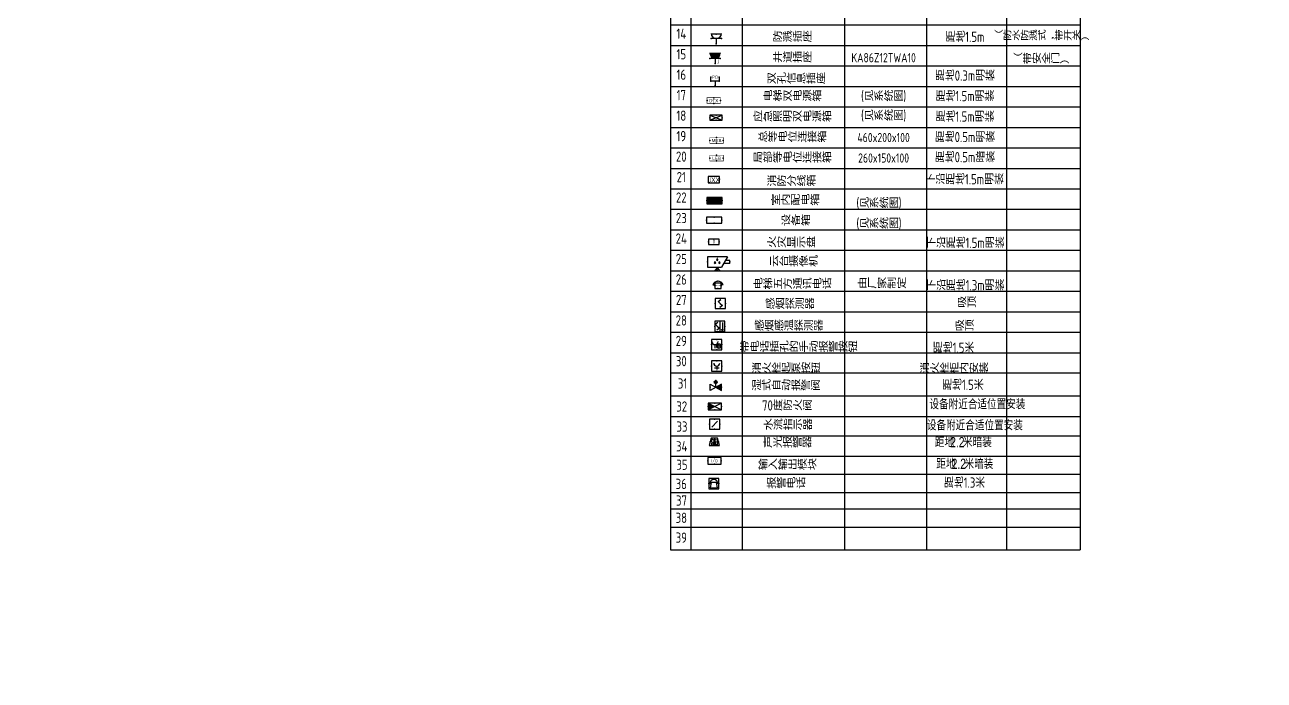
# Model space of a CAD drawing. Extents: x 2166032 to 5302137, y 581493 to 2416206.
# Drawn here: x 2921441 to 2981947, y 984321 to 1016325 of the extents above; entities that cross this region are included whole.
import ezdxf
from ezdxf.enums import TextEntityAlignment as Align

# ---------------------------------------------------------------- set-up
doc = ezdxf.new("R2010")
doc.units = 0
doc.header["$LTSCALE"] = 1000
doc.header["$MEASUREMENT"] = 0
doc.linetypes.add('CONTINOUS', pattern=[0])
for name, color, linetype in [('EQUIP-消防', 3, 'Continuous'), ('EQUIP-照明', 3, 'Continuous'), ('EQUIP-箱柜', 3, 'Continuous'), ('EQUIP-通讯', 3, 'Continuous'), ('SIG_TEXT', 7, 'Continuous'), ('TEL_TAB', 7, 'Continuous'), ('TEL_TEXT', 7, 'Continuous')]:
    doc.layers.add(name, color=color, linetype=linetype)
doc.styles.add('_TCH_LABEL', font='!tssdeng.shx', dxfattribs={"bigfont": '!tssdchn.shx'})
doc.styles.add('_TEL_DIM', font='@tssdeng.shx', dxfattribs={"width": 0.8, "height": 3.5, "bigfont": '!tssdchn.shx'})
doc.styles.add('FS', font='arr.shx', dxfattribs={"width": 0.75, "bigfont": 'fs.shx'})
doc.styles.get("Standard").update_dxf_attribs({"font": 'tssdeng.shx', "bigfont": 'tssdchn.shx'})

# ---------------------------------------------------------------- blocks, each defined once
blk = doc.blocks.new('$equip_U$00000072(C-滕兆波)')
at = {"const_width": 0.06}
blk.add_lwpolyline([(-0.82, 0.7), (0.82, 0.7), (0.82, 0), (-0.82, 0)], close=True, dxfattribs=at)
for p in [(-0.82, 0.35), (0, 0.7), (0, 0), (0.82, 0.35)]:
    blk.add_point(p)
at = {"layer": 'TEL_TEXT', "style": '_TCH_LABEL'}
blk.add_attdef('$TEXT$', text='', height=0.4, dxfattribs=at).set_placement((0, 0.34), align=Align.MIDDLE_CENTER)
at = {"layer": 'TEL_TEXT', "style": '_TEL_DIM', "flags": 1}
blk.add_attdef('A', text='', height=0.00002, dxfattribs=at).set_placement((0, 0), align=Align.MIDDLE_CENTER)
blk = doc.blocks.new('$equip_U$00000071(C-滕兆波)')
at = {"const_width": 0.06}
blk.add_lwpolyline([(-0.82, 0.7), (0.82, 0.7), (0.82, 0), (-0.82, 0)], close=True, dxfattribs=at)
for p in [(-0.82, 0.35), (0, 0.7), (0, 0), (0.82, 0.35)]:
    blk.add_point(p)
at = {"layer": 'TEL_TEXT', "style": '_TCH_LABEL'}
blk.add_attdef('$TEXT$', text='', height=0.4, dxfattribs=at).set_placement((0, 0.34), align=Align.MIDDLE_CENTER)
at = {"layer": 'TEL_TEXT', "style": '_TEL_DIM', "flags": 1}
blk.add_attdef('A', text='', height=0.00002, dxfattribs=at).set_placement((0, 0), align=Align.MIDDLE_CENTER)
blk = doc.blocks.new('$equip$00001238')
for p, q in [((0.5, 0.95), (-0.5, 0.95)), ((0.5, 0.5), (-0.5, 0.5)), ((0, 0.5), (0, 0))]:
    blk.add_line(p, q)
blk.add_arc((0, 1), 0.5, 180, 0)
for p in [(-0.5, 0.5), (0, 0.95), (0, 0), (0.5, 0.5)]:
    blk.add_point(p)
at = {"flags": 9}
blk.add_attdef('A', (0, 0), '', height=0.00002, dxfattribs=at)
blk = doc.blocks.new('$equip$00001424')
for p, q in [((-0.75, 0), (0.75, 0.6)), ((-0.75, 0.6), (0.75, 0)), ((0.75, 0.6), (-0.75, 0.6)), ((-0.75, 0.6), (-0.75, 0)), ((-0.75, 0), (0.75, 0)), ((0.75, 0), (0.75, 0.6))]:
    blk.add_line(p, q)
for p in [(-0.75, 0.3), (0, 0.6), (0, 0), (0.75, 0.3)]:
    blk.add_point(p)
at = {"style": '_TCH_LABEL', "flags": 9}
blk.add_attdef('A', (0, 0), '', height=0.00002, dxfattribs=at)
blk = doc.blocks.new('$equip$00001764')
for p, q in [((-0.5, 1.05), (-0.5, 1)), ((-0.5, 1), (0.5, 1)), ((0.5, 0.5), (-0.5, 0.5)), ((0, 0.5), (0, 0)), ((0.5, 1.05), (0.5, 1))]:
    blk.add_line(p, q)
blk.add_arc((0, 1), 0.5, 180, 0)
for p in [(-0.5, 0.5), (0, 0), (0.5, 0.5)]:
    blk.add_point(p)
for points in [[(0.43, 0.75), (-0.43, 0.75), (0.5, 1), (-0.5, 1)], [(0.25, 0.57), (-0.25, 0.57), (0.43, 0.75), (-0.43, 0.75)], [(0, 0.5), (0, 0.5), (0.25, 0.57), (-0.25, 0.57)]]:
    blk.add_solid(points)
at = {"color": 7, "style": '_TEL_DIM'}
blk.add_attdef('$TEXT$', text='', height=0.4, dxfattribs=at).set_placement((0.3, 0.21), align=Align.MIDDLE_CENTER)
at = {"color": 7, "style": '_TEL_DIM', "flags": 1}
blk.add_attdef('A', text='', height=0.00002, dxfattribs=at).set_placement((0, 0), align=Align.MIDDLE_CENTER)
blk = doc.blocks.new('*X38')
at = {"color": 0}
for p, q in [((-250, 33), (-83, 200)), ((-250, 68), (-118, 200)), ((-250, 104), (-154, 200)), ((-250, 139), (-189, 200)), ((-250, 174), (-224, 200)), ((-247, 0), (-47, 200)), ((-212, 0), (-12, 200)), ((-177, 0), (23, 200)), ((-141, 0), (59, 200)), ((-106, 0), (94, 200)), ((-71, 0), (129, 200)), ((-35, 0), (165, 200)), ((0, 0), (200, 200)), ((35, 0), (235, 200)), ((71, 0), (250, 179)), ((106, 0), (250, 144)), ((141, 0), (250, 109)), ((177, 0), (250, 73)), ((212, 0), (250, 38)), ((247, 0), (250, 3))]:
    blk.add_line(p, q, dxfattribs=at)
blk = doc.blocks.new('$equip$00001421')
for p, q in [((0.75, 0.6), (-0.75, 0.6)), ((-0.75, 0.6), (-0.75, 0)), ((-0.75, 0), (0.75, 0)), ((0.75, 0), (0.75, 0.6))]:
    blk.add_line(p, q)
at = {"const_width": 0.6}
blk.add_lwpolyline([(-0.75, 0.3), (0.75, 0.3)], dxfattribs=at)
for p in [(-0.75, 0.3), (0, 0.6), (0, 0), (0.75, 0.3)]:
    blk.add_point(p)
at = {"xscale": 0.00300000000061118, "yscale": 0.00300000000061118, "zscale": 0.003}
blk.add_blockref('*X38', (0, 0), dxfattribs=at)
at = {"style": '_TCH_LABEL', "flags": 9}
blk.add_attdef('A', (0, 0), '', height=0.00002, dxfattribs=at)
blk = doc.blocks.new('$equip$00001413')
for p, q in [((0.75, 0.6), (-0.75, 0.6)), ((-0.75, 0.6), (-0.75, 0)), ((-0.75, 0), (0.75, 0)), ((0.75, 0), (0.75, 0.6))]:
    blk.add_line(p, q)
for p in [(-0.75, 0.3), (0, 0.6), (0, 0), (0.75, 0.3)]:
    blk.add_point(p)
at = {"style": '_TCH_LABEL', "flags": 9}
blk.add_attdef('A', (0, 0), '', height=0.00002, dxfattribs=at)
blk = doc.blocks.new('$equip$00001847')
for p, q in [((-0.5, 0.5), (-0.5, 1)), ((0.5, 0.5), (-0.5, 0.5)), ((0, 0.5), (0, 0)), ((0.5, 1), (0.5, 0.5))]:
    blk.add_line(p, q)
for p in [(-0.5, 1), (-0.5, 0.5), (0, 0), (0.5, 1), (0.5, 0.5)]:
    blk.add_point(p)
at = {"color": 7, "style": '_TEL_DIM'}
blk.add_attdef('$TEXT$', text='', height=0.4, dxfattribs=at).set_placement((0, 1), align=Align.MIDDLE_CENTER)
at = {"color": 7, "style": '_TEL_DIM', "flags": 1}
blk.add_attdef('A', text='', height=0.00002, dxfattribs=at).set_placement((0, 0), align=Align.MIDDLE_CENTER)
blk = doc.blocks.new('$equip$00001947')
for p, q in [((-0.75, 0.22), (-0.457, 0.22)), ((-0.75, 0.02), (-0.75, 0.22)), ((-0.75, 0.02), (-0.343, 0.02)), ((-0.6, 0.47), (0.75, 0.47)), ((-0.6, 0.47), (-0.2, -0.23)), ((0.75, 0.47), (0.75, -0.23)), ((0.75, -0.23), (-0.2, -0.23)), ((0.1, -0.27), (-0.05, -0.47)), ((0.025, -0.37), (0.175, -0.37)), ((0.1, -0.27), (0.25, -0.47))]:
    blk.add_line(p, q)
for points in [[(-0.05, -0.25, 0.02, 0.02, 0), (0.25, -0.25, 0.02, 0.02, 0)], [(-0.05, -0.47, 0.02, 0.02, 0), (0.25, -0.47, 0.02, 0.02, 0)]]:
    blk.add_lwpolyline(points, format="xyseb")
for centre in [(-0.05, 0.07), (0.1, 0.27), (0.25, 0.07)]:
    blk.add_circle(centre, 0.05)
for p in [(-0.75, 0.12), (0.075, 0.47), (0.75, 0.12), (0.1, -0.47)]:
    blk.add_point(p)
for points in [[(-0.093, 0.095), (-0.007, 0.095), (-0.1, 0.07), (0, 0.07)], [(-0.093, 0.045), (-0.007, 0.045), (-0.1, 0.07), (0, 0.07)], [(-0.075, 0.113), (-0.025, 0.113), (-0.093, 0.095), (-0.007, 0.095)], [(-0.075, 0.027), (-0.025, 0.027), (-0.093, 0.045), (-0.007, 0.045)], [(-0.05, 0.12), (-0.05, 0.12), (-0.075, 0.113), (-0.025, 0.113)], [(-0.05, 0.02), (-0.05, 0.02), (-0.075, 0.027), (-0.025, 0.027)], [(0.057, 0.295), (0.143, 0.295), (0.05, 0.27), (0.15, 0.27)], [(0.057, 0.245), (0.143, 0.245), (0.05, 0.27), (0.15, 0.27)], [(0.075, 0.313), (0.125, 0.313), (0.057, 0.295), (0.143, 0.295)], [(0.075, 0.227), (0.125, 0.227), (0.057, 0.245), (0.143, 0.245)], [(0.1, 0.32), (0.1, 0.32), (0.075, 0.313), (0.125, 0.313)], [(0.1, 0.22), (0.1, 0.22), (0.075, 0.227), (0.125, 0.227)], [(0.207, 0.095), (0.293, 0.095), (0.2, 0.07), (0.3, 0.07)], [(0.207, 0.045), (0.293, 0.045), (0.2, 0.07), (0.3, 0.07)], [(0.225, 0.113), (0.275, 0.113), (0.207, 0.095), (0.293, 0.095)], [(0.225, 0.027), (0.275, 0.027), (0.207, 0.045), (0.293, 0.045)], [(0.25, 0.12), (0.25, 0.12), (0.225, 0.113), (0.275, 0.113)], [(0.25, 0.02), (0.25, 0.02), (0.225, 0.027), (0.275, 0.027)]]:
    blk.add_solid(points)
at = {"layer": 'TEL_TEXT', "style": '_TEL_DIM', "flags": 1}
blk.add_attdef('A', text='', height=0.00002, dxfattribs=at).set_placement((0, 0), align=Align.MIDDLE_CENTER)
blk = doc.blocks.new('$equip$00001391')
for p, q in [((-0.5, 0.35), (-0.3, 0.35)), ((0.3, 0.5), (-0.3, 0.5)), ((-0.3, 0.5), (-0.3, 0)), ((-0.3, 0), (0.3, 0)), ((0.3, 0), (0.3, 0.5)), ((0.5, 0.35), (0.3, 0.35))]:
    blk.add_line(p, q)
at = {"const_width": 0.04}
for points in [[(-0.2, 0.3, 1), (-0.16, 0.3, 1)], [(-0.02, 0.3, 1), (0.02, 0.3, 1)], [(0.16, 0.3, 1), (0.2, 0.3, 1)]]:
    blk.add_lwpolyline(points, format="xyb", close=True, dxfattribs=at)
blk.add_arc((0, 0.17), 0.532, 20.016, 159.984)
for p in [(-0.3, 0.25), (0, 0.7), (0, 0), (0.3, 0.25)]:
    blk.add_point(p)
at = {"style": '_TCH_LABEL', "flags": 9}
blk.add_attdef('A', (0, 0), '', height=0.00002, dxfattribs=at)
blk = doc.blocks.new('$equip$00001700')
for p, q in [((-0.5, 0.5), (-0.5, -0.5)), ((0.5, 0.5), (-0.5, 0.5)), ((-0.2, 0.2), (0.05, 0.4)), ((0, 0), (-0.2, 0.2)), ((0, 0), (0.2, -0.2)), ((0.5, -0.5), (0.5, 0.5)), ((-0.5, -0.5), (0.5, -0.5)), ((0.2, -0.2), (-0.05, -0.4))]:
    blk.add_line(p, q)
for p in [(-0.5, 0), (0, 0.5), (0.5, 0), (0, -0.5)]:
    blk.add_point(p)
at = {"flags": 1}
for tag, height, p in [('A', 0.00002, (0, 0)), ('B', 0.4, (0.75, -0.2))]:
    blk.add_attdef(tag, text='', height=height, dxfattribs=at).set_placement(p, align=Align.MIDDLE_CENTER)
blk = doc.blocks.new('$equip$00001703')
for p, q in [((-0.5, 0.5), (-0.5, -0.5)), ((0.5, 0.5), (-0.5, 0.5)), ((-0.45, 0.22), (-0.2, 0.42)), ((-0.25, 0.02), (-0.45, 0.22)), ((-0.25, 0.02), (-0.05, -0.18)), ((0, 0.5), (0, -0.5)), ((0.25, 0.38), (0.25, -0.41)), ((0.5, -0.5), (0.5, 0.5)), ((-0.5, -0.5), (0.5, -0.5)), ((-0.05, -0.18), (-0.3, -0.38))]:
    blk.add_line(p, q)
blk.add_circle((0.25, -0.34), 0.075)
for p in [(-0.5, 0), (0, 0.5), (0.5, 0), (0, -0.5)]:
    blk.add_point(p)
for points in [[(0.19, -0.3), (0.31, -0.3), (0.18, -0.34), (0.32, -0.34)], [(0.19, -0.38), (0.31, -0.38), (0.18, -0.34), (0.32, -0.34)], [(0.21, -0.27), (0.29, -0.27), (0.19, -0.3), (0.31, -0.3)], [(0.21, -0.4), (0.29, -0.4), (0.19, -0.38), (0.31, -0.38)], [(0.25, -0.26), (0.25, -0.26), (0.21, -0.27), (0.29, -0.27)], [(0.25, -0.41), (0.25, -0.41), (0.21, -0.4), (0.29, -0.4)]]:
    blk.add_solid(points)
at = {"flags": 1}
for tag, height, p in [('A', 0.00002, (0, 0)), ('B', 0.4, (0.71, -0.21))]:
    blk.add_attdef(tag, text='', height=height, dxfattribs=at).set_placement(p, align=Align.MIDDLE_CENTER)
blk = doc.blocks.new('$equip$00001711')
for p, q in [((-0.5, 1), (-0.5, 0)), ((0.5, 1), (-0.5, 1)), ((-0.5, 0), (0.5, 0)), ((-0.17, 0.5), (-0.17, 0.15)), ((0.5, 0), (0.5, 1))]:
    blk.add_line(p, q)
for radius in [0.226, 0.113]:
    blk.add_circle((0.23, 0.36), radius)
blk.add_arc((-0.17, 0.8), 0.3, 180, 0)
for p in [(-0.5, 0.5), (0, 1), (0, 0), (0.5, 0.5)]:
    blk.add_point(p)
at = {"flags": 1}
for tag, height, p in [('A', 0.00002, (0, 0)), ('B', 0.4, (0.76, 0.31))]:
    blk.add_attdef(tag, text='', height=height, dxfattribs=at).set_placement(p, align=Align.MIDDLE_CENTER)
blk = doc.blocks.new('$equip$00001712')
for p, q in [((-0.5, 1), (-0.5, 0)), ((0.5, 1), (-0.5, 1)), ((-0.5, 0), (0.5, 0)), ((-0.22, 0.33), (0.22, 0.33)), ((0, 0.5), (0, 0.15)), ((0.5, 0), (0.5, 1))]:
    blk.add_line(p, q)
blk.add_arc((0, 0.8), 0.3, 180, 0)
for p in [(-0.5, 0.5), (0, 1), (0, 0), (0.5, 0.5)]:
    blk.add_point(p)
at = {"flags": 1}
for tag, height, p in [('A', 0.00002, (0, 0)), ('B', 0.4, (0.73, 0.3))]:
    blk.add_attdef(tag, text='', height=height, dxfattribs=at).set_placement(p, align=Align.MIDDLE_CENTER)
blk = doc.blocks.new('$equip$00001918')
for p, q in [((-0.65, 0.33), (0.65, -0.33)), ((0.65, 0.33), (-0.65, -0.33)), ((0.65, 0.33), (-0.65, 0.33)), ((-0.65, 0.33), (-0.65, -0.33)), ((0.65, -0.33), (0.65, 0.33)), ((-0.65, -0.33), (0.65, -0.33))]:
    blk.add_line(p, q)
for p in [(-0.65, 0), (0, 0.33), (0.65, 0), (0, -0.33)]:
    blk.add_point(p)
blk.add_solid([(-0.65, 0.33), (0, 0), (-0.65, -0.33)])
at = {"layer": 'TEL_TEXT', "style": '_TEL_DIM', "flags": 1}
blk.add_attdef('A', text='', height=0.00002, dxfattribs=at).set_placement((0, 0), align=Align.MIDDLE_CENTER)
blk = doc.blocks.new('$equip$00001743')
for p, q in [((-0.55, -0.95), (-0.55, -0.35)), ((0.55, -0.35), (-0.55, -0.95)), ((-0.55, -0.35), (0.55, -0.95)), ((0, -0.65), (0, -0.3)), ((0.55, -0.95), (0.55, -0.35))]:
    blk.add_line(p, q)
blk.add_circle((0, -0.15), 0.15)
for p in [(0, 0), (-0.55, -0.65), (0, -0.65), (0.55, -0.65)]:
    blk.add_point(p)
for points in [[(0, 0), (0, 0), (-0.08, -0.02), (0.08, -0.02)], [(-0.13, -0.08), (0.13, -0.08), (-0.15, -0.15), (0.15, -0.15)], [(-0.13, -0.22), (0.13, -0.22), (-0.15, -0.15), (0.15, -0.15)], [(-0.08, -0.02), (0.08, -0.02), (-0.13, -0.08), (0.13, -0.08)], [(-0.08, -0.28), (0.08, -0.28), (-0.13, -0.22), (0.13, -0.22)], [(0, -0.3), (0, -0.3), (-0.08, -0.28), (0.08, -0.28)], [(0.55, -0.35), (0.55, -0.95), (0, -0.65)]]:
    blk.add_solid(points)
at = {"flags": 9}
blk.add_attdef('A', (0, 0), '', height=0.00002, dxfattribs=at)
blk.add_attdef('B', text='', height=0.4, dxfattribs=at).set_placement((0.83, -0.65), align=Align.MIDDLE_CENTER)
blk = doc.blocks.new('$equip$00001915')
for p, q in [((0.5, 0.5), (-0.5, 0.5)), ((-0.5, 0.5), (-0.5, -0.5)), ((-0.28, -0.28), (0.28, 0.28)), ((0.5, -0.5), (0.5, 0.5)), ((-0.5, -0.5), (0.5, -0.5))]:
    blk.add_line(p, q)
for p in [(-0.5, 0), (0, 0.5), (0.5, 0), (0, -0.5)]:
    blk.add_point(p)
blk.add_solid([(0.28, 0.28), (0.07, 0.12), (0.12, 0.07)])
at = {"layer": 'TEL_TEXT', "style": '_TEL_DIM', "flags": 1}
blk.add_attdef('A', text='', height=0.00002, dxfattribs=at).set_placement((0, 0), align=Align.MIDDLE_CENTER)
blk = doc.blocks.new('$equip$00001943')
for p, q in [((-0.3, 0.35), (-0.5, -0.35)), ((0.3, 0.35), (-0.3, 0.35)), ((-0.22, -0.12), (-0.27, 0.28)), ((-0.27, 0.28), (-0.05, 0.18)), ((-0.05, 0.18), (-0.1, -0.12)), ((0, 0.35), (0, -0.35)), ((0.5, -0.35), (0.3, 0.35)), ((-0.5, -0.35), (0.5, -0.35)), ((-0.27, -0.12), (-0.27, -0.29)), ((-0.05, -0.12), (-0.27, -0.12)), ((-0.27, -0.29), (-0.05, -0.29)), ((-0.05, -0.29), (-0.05, -0.12)), ((0.11, -0.3), (0.11, -0.01)), ((0.26, -0.3), (0.11, -0.3)), ((0.26, -0.01), (0.26, -0.3))]:
    blk.add_line(p, q)
blk.add_circle((0.19, 0.1), 0.139)
for p in [(-0.4, 0), (0, 0.35), (0, -0.35), (0.4, -0.01)]:
    blk.add_point(p)
at = {"layer": 'TEL_TEXT', "style": '_TEL_DIM', "flags": 1}
blk.add_attdef('A', text='', height=0.00002, dxfattribs=at).set_placement((0, 0), align=Align.MIDDLE_CENTER)
blk = doc.blocks.new('$equip$00001926')
for p, q in [((0.65, 0.65), (-0.65, 0.65)), ((-0.65, 0.65), (-0.65, 0)), ((-0.65, 0), (0.65, 0)), ((0.65, 0), (0.65, 0.65))]:
    blk.add_line(p, q)
for p in [(-0.65, 0.33), (0, 0.65), (0, 0), (0.65, 0.33)]:
    blk.add_point(p)
at = {"color": 7, "style": '_TEL_DIM'}
blk.add_attdef('$TEXT$', text='', height=0.3, dxfattribs=at).set_placement((0.01, 0.34), align=Align.MIDDLE_CENTER)
at = {"color": 7, "style": '_TEL_DIM', "flags": 1}
blk.add_attdef('A', text='', height=0.00002, dxfattribs=at).set_placement((0, 0), align=Align.MIDDLE_CENTER)
blk = doc.blocks.new('$equip$00001714')
for p, q in [((0.5, 1), (-0.5, 1)), ((-0.5, 1), (-0.5, 0)), ((-0.5, 0), (0.5, 0)), ((-0.4, 0.5), (-0.27, 0.5)), ((-0.25, 0.6), (-0.35, 0.1)), ((-0.35, 0.1), (0.35, 0.1)), ((0.25, 0.6), (-0.25, 0.6)), ((0.35, 0.1), (0.25, 0.6)), ((0.4, 0.5), (0.27, 0.5)), ((0.5, 0), (0.5, 1))]:
    blk.add_line(p, q)
blk.add_arc((0, 0.5), 0.4, 0, 180)
for p in [(-0.5, 0.5), (0, 1), (0, 0), (0.5, 0.5)]:
    blk.add_point(p)
at = {"flags": 1}
for tag, height, p in [('A', 0.00002, (0, 0)), ('B', 0.4, (0.79, 0.3))]:
    blk.add_attdef(tag, text='', height=height, dxfattribs=at).set_placement(p, align=Align.MIDDLE_CENTER)
blk = doc.blocks.new('$equip$00001931')
for p, q in [((0.65, 0.65), (-0.65, 0.65)), ((-0.65, 0.65), (-0.65, 0)), ((-0.65, 0), (0.65, 0)), ((0.65, 0), (0.65, 0.65))]:
    blk.add_line(p, q)
for p in [(-0.65, 0.33), (0, 0.65), (0, 0), (0.65, 0.33)]:
    blk.add_point(p)
at = {"color": 7, "style": '_TEL_DIM'}
blk.add_attdef('$TEXT$', text='', height=0.34, dxfattribs=at).set_placement((0.01, 0.34), align=Align.MIDDLE_CENTER)
at = {"color": 7, "style": '_TEL_DIM', "flags": 1}
blk.add_attdef('A', text='', height=0.00002, dxfattribs=at).set_placement((0, 0), align=Align.MIDDLE_CENTER)

msp = doc.modelspace()

# ---------------------------------------------------------------- linework, layer by layer
for p, q in [((2954807.3, 1008915.5), (2954807.3, 1008599.8)), ((2955362.7, 1008915.5), (2954807.3, 1008915.5)), ((2955362.7, 1008599.8), (2955362.7, 1008915.5)), ((2954807.3, 1008599.8), (2955362.7, 1008599.8))]:
    msp.add_line(p, q)
msp.add_circle((2604640.5, 1020101.3), 438608.5)
msp.add_point((2955362.7, 1008785.6))
at = {"layer": 'SIG_TEXT', "linetype": 'Continuous'}
for p, q in [((2952960.5, 1030314.9), (2952960.5, 990694.9)), ((2953960.5, 1030314.9), (2953960.5, 990694.9)), ((2956460.5, 1030314.9), (2956460.5, 990694.9)), ((2961460.5, 1030314.9), (2961460.5, 990694.9)), ((2965460.5, 1030314.9), (2965460.5, 990694.9)), ((2969360.5, 1030314.9), (2969360.5, 990694.9)), ((2972960.5, 1030314.9), (2972960.5, 990694.9)), ((2952960.5, 1016314.9), (2972960.5, 1016314.9)), ((2952960.5, 1015314.9), (2972960.5, 1015314.9)), ((2952960.5, 1014314.9), (2972960.5, 1014314.9)), ((2952960.5, 1013314.9), (2972960.5, 1013314.9)), ((2952960.5, 1012314.9), (2972960.5, 1012314.9)), ((2952960.5, 1011314.9), (2972960.5, 1011314.9)), ((2952960.5, 1010314.9), (2972960.5, 1010314.9)), ((2952960.5, 1009314.9), (2972960.5, 1009314.9)), ((2952960.5, 1008314.9), (2972960.5, 1008314.9)), ((2956405.4, 1008288.9), (2956405.4, 1008288.9)), ((2952960.5, 1007314.9), (2972960.5, 1007314.9)), ((2952960.5, 1006314.9), (2972960.5, 1006314.9)), ((2952960.5, 1005314.9), (2972960.5, 1005314.9)), ((2952960.5, 1004314.9), (2972960.5, 1004314.9)), ((2952960.5, 1003314.9), (2972960.5, 1003314.9)), ((2952960.5, 1002314.9), (2972960.5, 1002314.9)), ((2952960.5, 1001314.9), (2972960.5, 1001314.9)), ((2952960.5, 1000314.9), (2972960.5, 1000314.9)), ((2952960.5, 999326.4), (2972960.5, 999326.4)), ((2952960.5, 998213.1), (2972960.5, 998213.1)), ((2952960.5, 997196.1), (2972960.5, 997196.1)), ((2952960.5, 996252.9), (2972960.5, 996252.9)), ((2952960.5, 995264.4), (2972960.5, 995264.4)), ((2952960.5, 994379.4), (2972960.5, 994379.4)), ((2952960.5, 993480.9), (2972960.5, 993480.9)), ((2952960.5, 992689.9), (2972960.5, 992689.9)), ((2952960.5, 991790.9), (2972960.5, 991790.9)), ((2952960.5, 990694.9), (2972960.5, 990694.9))]:
    msp.add_line(p, q, dxfattribs=at)

# ---------------------------------------------------------------- block references
at = {"layer": 'EQUIP-消防', "xscale": 400, "yscale": 400, "zscale": 400}
msp.add_blockref('$equip$00001931', (2955076.8, 1005595.5), dxfattribs=at).add_auto_attribs({'$TEXT$': 'D'})
at = {"layer": 'EQUIP-消防', "color": 2, "xscale": 500, "yscale": 500, "zscale": 500}
for name, p in [('$equip$00001700', (2955396, 1002717.6)), ('$equip$00001703', (2955373, 1001597.1)), ('$equip$00001711', (2955219.5, 1000456.1)), ('$equip$00001712', (2955221.5, 999410.1)), ('$equip$00001743', (2955173, 998949.1)), ('$equip$00001918', (2955133, 997680.6)), ('$equip$00001915', (2955115.5, 996822.6)), ('$equip$00001943', (2955104.5, 995962.1)), ('$equip$00001714', (2955081, 993670.7))]:
    msp.add_blockref(name, p, dxfattribs=at)
msp.add_blockref('$equip$00001926', (2955107.1, 994866.6), dxfattribs=at).add_auto_attribs({'$TEXT$': 'I/O'})
at = {"layer": 'EQUIP-照明', "linetype": 'CONTINOUS', "xscale": 500, "yscale": 500, "zscale": 500}
msp.add_blockref('$equip$00001238', (2955199, 1015399.6), dxfattribs=at)
at = {"layer": 'EQUIP-照明', "linetype": 'CONTINOUS'}
ref = msp.add_blockref('$equip$00001764', (2955139.8, 1014431.2), dxfattribs=dict(at, xscale=500, yscale=500, zscale=500))
ref.add_attrib('$TEXT$', 'J', dxfattribs={"layer": 'TEL_TEXT', "height": 200, "style": '_TEL_DIM'}).set_placement((2955291.4, 1014536.7), align=Align.MIDDLE_CENTER)
at = {"layer": 'EQUIP-箱柜', "xscale": 400, "yscale": 400, "zscale": 400}
for name, p, values in [('$equip_U$00000072(C-滕兆波)', (2955073.4, 1012485.8), {'$TEXT$': 'DTX'}), ('$equip_U$00000072(C-滕兆波)', (2955213.5, 1010538.6), {'$TEXT$': 'MEB'}), ('$equip_U$00000071(C-滕兆波)', (2955213.5, 1009675.5), {'$TEXT$': 'LEB'})]:
    msp.add_blockref(name, p, dxfattribs=at).add_auto_attribs(values)
at = {"layer": 'EQUIP-箱柜'}
for name, p, xscale, yscale, zscale in [('$equip$00001424', (2955191.3, 1011668.4), 400, 400, 400), ('$equip$00001421', (2955116.2, 1007589.6), 500, 500, 500), ('$equip$00001413', (2955094.9, 1006632.8), 500, 500, 500)]:
    msp.add_blockref(name, p, dxfattribs=dict(at, xscale=xscale, yscale=yscale, zscale=zscale))
at = {"layer": 'EQUIP-通讯', "xscale": 400, "yscale": 400, "zscale": 400}
msp.add_blockref('$equip$00001847', (2955139.5, 1013364.5), dxfattribs=at).add_auto_attribs({'$TEXT$': 'PO'})
at = {"layer": 'EQUIP-通讯', "xscale": -720, "yscale": 720, "zscale": 720}
msp.add_blockref('$equip$00001947', (2955315, 1004658.5), dxfattribs=at)
at = {"layer": 'EQUIP-通讯', "color": 1, "xscale": 500, "yscale": 500, "zscale": 500}
msp.add_blockref('$equip$00001391', (2955281.9, 1003454.3), dxfattribs=at)

# ---------------------------------------------------------------- texts
at = {"layer": 'SIG_TEXT', "linetype": 'Continuous', "style": '_TEL_DIM'}
for s, height, width, p in [('14', 500, 0.8, (2953490.2, 1015638.5)), ('防溅插座', 500, 0.8, (2958907.4, 1015486.4)), ('距地1.5m', 500, 0.8, (2967338.8, 1015486.4)), ('（防水防溅式，带开关）', 405, 0.8, (2971088.4, 1015570.4)), ('15', 500, 0.8, (2953490.2, 1014638.5)), ('井道插座', 500, 0.8, (2958907.4, 1014486.4)), ('KA86Z12TWA10', 450, 0.8, (2963367.4, 1014491.1)), ('（带安全门）', 500, 0.7, (2971061.8, 1014424.2)), ('16', 500, 0.8, (2953490.2, 1013638.5)), ('距地0.3m明装', 500, 0.8, (2967338.8, 1013593.7)), ('双孔信息插座', 500, 0.8, (2959093.6, 1013447.4)), ('17', 500, 0.8, (2953490.2, 1012638.5)), ('电梯双电源箱', 500, 0.8, (2958907.4, 1012593.7)), ('(见系统图)', 500, 0.8, (2963367.4, 1012593.7)), ('距地1.5m明装', 500, 0.8, (2967338.8, 1012593.7)), ('18', 500, 0.8, (2953490.2, 1011638.5)), ('应急照明双电源箱', 500, 0.8, (2958907.4, 1011593.7)), ('(见系统图)', 500, 0.8, (2963367.4, 1011642.3)), ('距地1.5m明装', 500, 0.8, (2967338.8, 1011593.7)), ('19', 500, 0.8, (2953490.2, 1010638.5)), ('总等电位连接箱', 500, 0.8, (2958907.4, 1010593.7)), ('距地0.5m明装', 500, 0.8, (2967338.8, 1010593.7)), ('460x200x100', 450, 0.8, (2963367.4, 1010593.7)), ('20', 500, 0.8, (2953490.2, 1009638.5)), ('局部等电位连接箱', 500, 0.8, (2958907.4, 1009593.7)), ('260x150x100', 450, 0.8, (2963367.4, 1009593.7)), ('距地0.5m暗装', 500, 0.8, (2967338.8, 1009611.2)), ('21', 500, 0.8, (2953490.2, 1008638.5)), ('JXX', 250, 0.8, (2955093.3, 1008630.8)), ('消防分线箱', 500, 0.8, (2958864.8, 1008443.8)), ('下沿距地1.5m明装', 500, 0.8, (2967322.2, 1008534.3)), ('22', 500, 0.8, (2953490.2, 1007638.5)), ('室内配电箱', 500, 0.8, (2959050.1, 1007514.9)), ('(见系统图)', 500, 0.8, (2963140.3, 1007373.2)), ('23', 500, 0.8, (2953490.2, 1006638.5)), ('设备箱', 500, 0.8, (2959071.6, 1006519.9)), ('(见系统图)', 500, 0.8, (2963140.3, 1006373.2)), ('24', 500, 0.8, (2953490.2, 1005638.5)), ('火灾显示盘', 500, 0.8, (2958852.8, 1005448.3)), ('下沿距地1.5m明装', 500, 0.8, (2967354.4, 1005427.3)), ('25', 500, 0.8, (2953490.2, 1004638.5)), ('云台摄像机', 500, 0.8, (2958968.5, 1004519.1)), ('26', 500, 0.8, (2953490.2, 1003638.5)), ('电梯五方通讯电话', 500, 0.8, (2958912.9, 1003420.4)), ('由厂家制定', 500, 0.8, (2963277.9, 1003450.5)), ('下沿距地1.3m明装', 500, 0.8, (2967354.4, 1003358.8)), ('27', 500, 0.8, (2953490.2, 1002638.5)), ('感烟探测器', 500, 0.8, (2958785.5, 1002444.7)), ('吸顶', 500, 0.8, (2967423.5, 1002523.1)), ('28', 500, 0.8, (2953490.2, 1001638.5)), ('感烟感温探测器', 500, 0.8, (2958736, 1001383.2)), ('吸顶', 500, 0.8, (2967308.2, 1001379.6)), ('29', 500, 0.8, (2953490.2, 1000638.5)), ('带电话插孔的手动报警按钮', 500, 0.8, (2959220.5, 1000348.1)), ('距地1.5米', 500, 0.8, (2966782.7, 1000306.6)), ('30', 500, 0.8, (2953490.2, 999650)), ('消火栓起泵按钮', 500, 0.8, (2958604.3, 999298.2)), ('消火栓柜内安装', 500, 0.8, (2966807.6, 999295.6)), ('31', 500, 0.8, (2953551.7, 998561.1)), ('湿式自动报警阀', 500, 0.8, (2958597.8, 998465.1)), ('距地1.5米', 500, 0.8, (2967237.4, 998495.6)), ('32', 500, 0.8, (2953512, 997437.1)), ('70度防火阀', 500, 0.8, (2958657, 997486.6)), ('33', 500, 0.8, (2953523.3, 996454.4)), ('水流指示器', 500, 0.8, (2958688.2, 996540.2)), ('34', 500, 0.8, (2953511.3, 995491.9)), ('声光报警器', 500, 0.8, (2958662.2, 995677.7)), ('35', 500, 0.8, (2953523.3, 994593.9)), ('输入输出模块', 500, 0.8, (2958670.7, 994596.5)), ('36', 500, 0.8, (2953486.8, 993657.4)), ('报警电话', 500, 0.8, (2958601.4, 993691.9)), ('距地1.3米', 500, 0.8, (2967320.2, 993719.6)), ('37', 500, 0.8, (2953498.8, 992844.4)), ('38', 500, 0.8, (2953491.3, 992000.9)), ('39', 500, 0.8, (2953491.3, 991033.9))]:
    msp.add_text(s, height=height, dxfattribs=dict(at, width=width)).set_placement(p, align=Align.CENTER)
at = {"layer": 'TEL_TAB', "style": 'FS', "width": 0.75}
for s, p in [('设备附近合适位置安装', (2965602.9, 997550)), ('设备附近合适位置安装', (2965478.2, 996521.5)), ('距地', (2965867.6, 995695.6)), ('2.2', (2966617.6, 995695.6)), ('米暗装', (2967242.6, 995695.6)), ('距地', (2965940.9, 994638.6)), ('2.2', (2966690.9, 994638.6)), ('米暗装', (2967315.9, 994638.6))]:
    msp.add_text(s, height=500, dxfattribs=at).set_placement(p)

doc.saveas('drawing.dxf')
